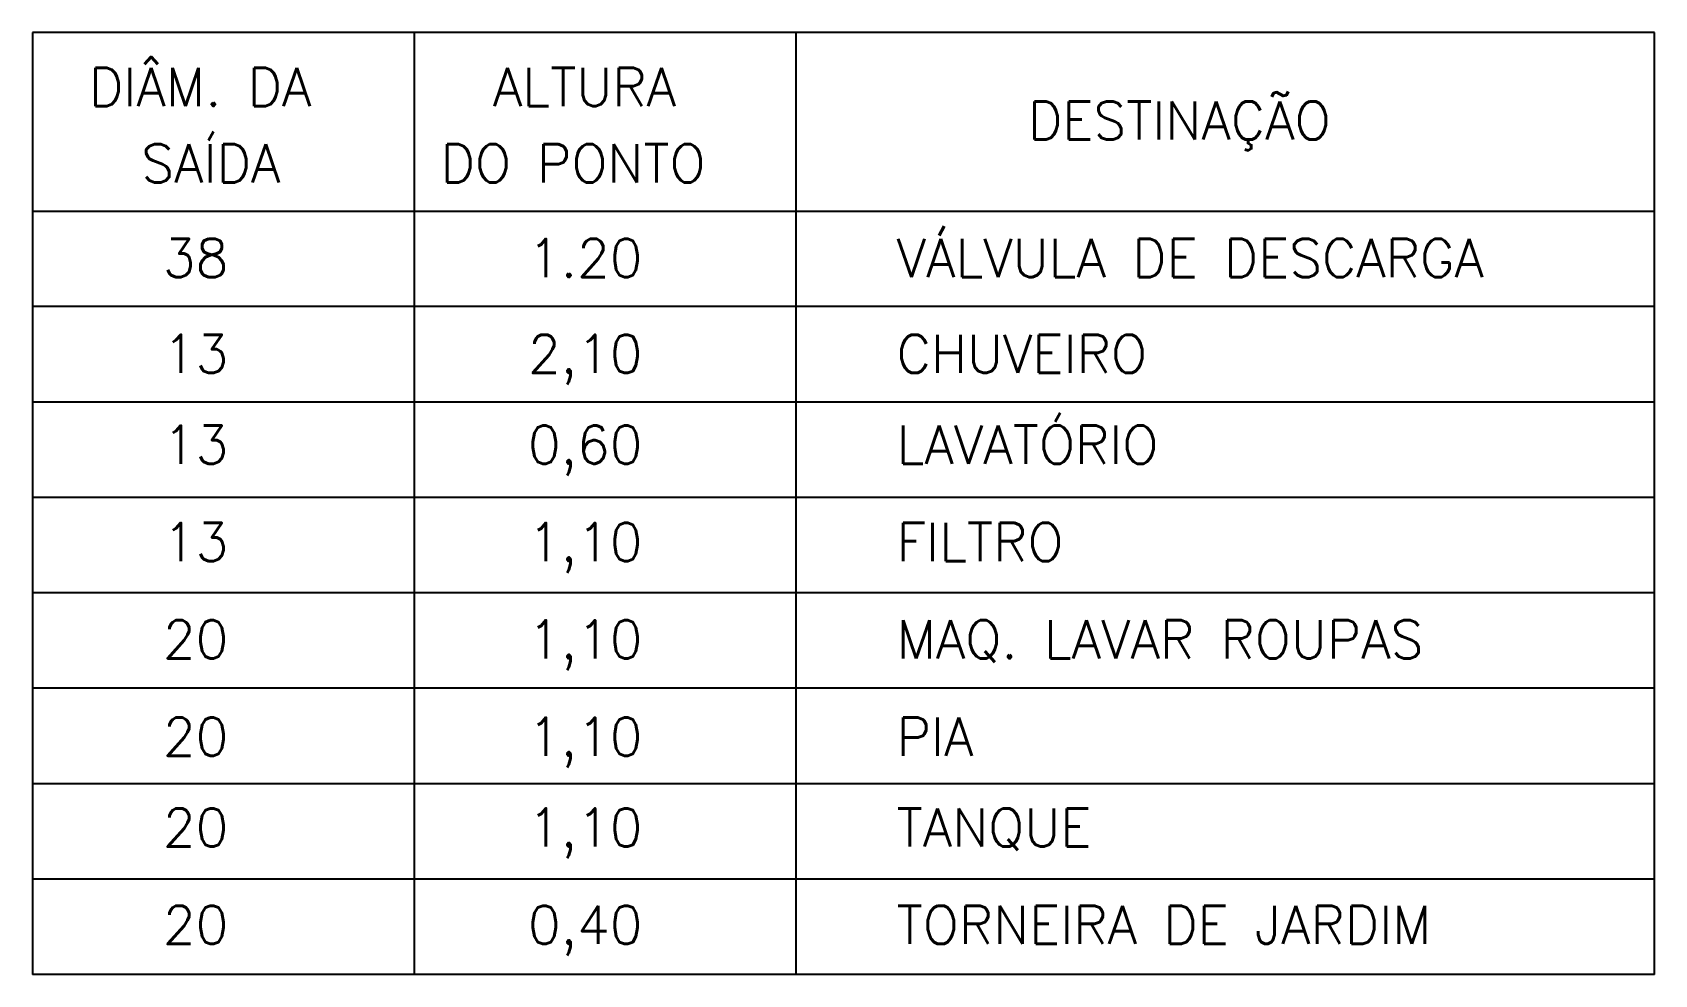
# Model space of a CAD drawing. Header units: millimetres. Extents: x -10050.19 to -10041.69, y -205.72 to -200.79.
import ezdxf

# ---------------------------------------------------------------- set-up
doc = ezdxf.new("R2010")
doc.units = ezdxf.units.MM
doc.layers.add('Tub_água_legendas', color=2, linetype='Continuous')
doc.styles.add('r80', font='romans.shx')

msp = doc.modelspace()

# ---------------------------------------------------------------- linework, layer by layer
at = {"layer": 'Tub_água_legendas', "color": 4}
for p, q in [((-10041.6943, -200.7879), (-10050.1943, -200.7879)), ((-10050.1943, -200.7879), (-10050.1943, -205.7244)), ((-10048.1943, -200.7879), (-10048.1943, -205.7244)), ((-10046.1943, -200.7879), (-10046.1943, -205.7244)), ((-10041.6943, -205.7244), (-10041.6943, -200.7879)), ((-10050.1943, -201.7244), (-10041.6943, -201.7244)), ((-10041.6943, -205.7244), (-10050.1943, -205.7244))]:
    msp.add_line(p, q, dxfattribs=at)
at = {"layer": 'Tub_água_legendas', "color": 1}
for p, q in [((-10041.6943, -202.2244), (-10050.1943, -202.2244)), ((-10041.6943, -202.7244), (-10050.1943, -202.7244)), ((-10041.6943, -203.2244), (-10050.1943, -203.2244)), ((-10041.6943, -203.7244), (-10050.1943, -203.7244)), ((-10041.6943, -204.2244), (-10050.1943, -204.2244)), ((-10041.6943, -204.7244), (-10050.1943, -204.7244)), ((-10041.6943, -205.2244), (-10050.1943, -205.2244))]:
    msp.add_line(p, q, dxfattribs=at)

# ---------------------------------------------------------------- texts
at = {"layer": 'Tub_água_legendas', "color": 3, "style": 'r80'}
for s, p in [('DIÂM. DA', (-10049.8979, -201.1735)), ('ALTURA ', (-10047.7813, -201.1735)), ('DESTINAÇÃO', (-10044.9774, -201.3492)), ('SAÍDA  ', (-10049.6235, -201.5735)), ('DO PONTO', (-10048.0556, -201.5735))]:
    msp.add_text(s, height=0.2, dxfattribs=at).set_placement(p)
at = {"layer": 'Tub_água_legendas', "style": 'r80'}
for s, p in [('38', (-10049.5109, -202.0701)), ('1.20', (-10047.5976, -202.0701)), ('VÁLVULA DE DESCARGA', (-10045.6658, -202.0701)), ('13 ', (-10049.5109, -202.572)), ('2,10', (-10047.5976, -202.572)), ('CHUVEIRO', (-10045.6658, -202.572)), ('LAVATÓRIO', (-10045.6658, -203.0478)), ('13 ', (-10049.5109, -203.0478)), ('0,60', (-10047.5976, -203.0478)), ('13 ', (-10049.5109, -203.5578)), ('1,10', (-10047.5976, -203.5578)), ('FILTRO', (-10045.6658, -203.5578)), ('20', (-10049.5109, -204.0678)), ('1,10', (-10047.5976, -204.0678)), ('MAQ. LAVAR ROUPAS', (-10045.6658, -204.0678)), ('20', (-10049.5109, -204.5778)), ('1,10', (-10047.5976, -204.5778)), ('PIA', (-10045.6658, -204.5778)), ('20', (-10049.5109, -205.0537)), ('1,10', (-10047.5976, -205.0537)), ('TANQUE', (-10045.6658, -205.0537)), ('20', (-10049.5109, -205.5637)), ('0,40', (-10047.5976, -205.5637)), ('TORNEIRA DE JARDIM', (-10045.6658, -205.5637))]:
    msp.add_text(s, height=0.2, dxfattribs=at).set_placement(p)

doc.saveas('drawing.dxf')
